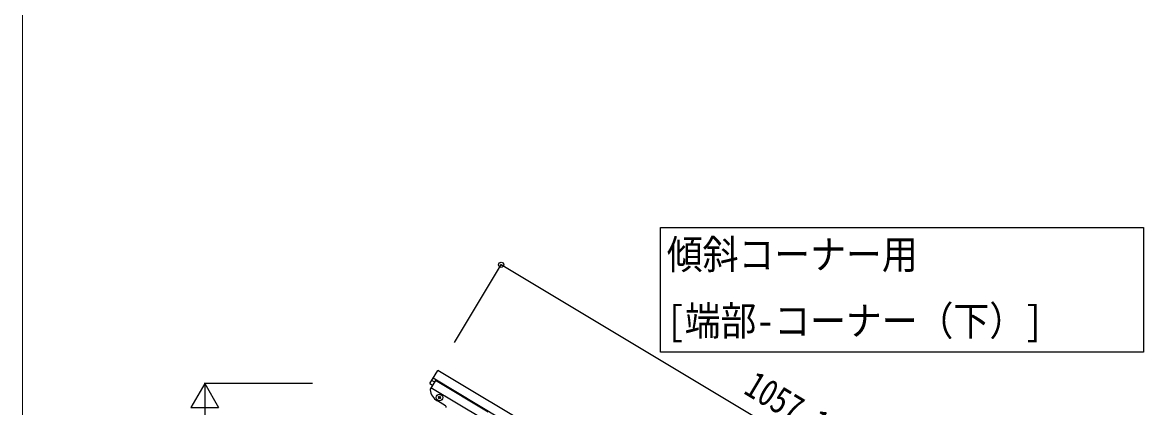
# Model space of a CAD drawing. Units: millimetres, scale not verified. Extents: x -4143 to 4140, y -2900 to 2898.
# Drawn here: x -3840 to -2019, y -652 to -26 of the extents above; entities that cross this region are included whole.
import ezdxf
from ezdxf.enums import TextEntityAlignment as Align

# ---------------------------------------------------------------- set-up
doc = ezdxf.new("R2010")
doc.units = ezdxf.units.MM
doc.header["$LTSCALE"] = 10
doc.layers.add('0-3_YKK_A1', color=4, linetype='Continuous')
doc.layers.add('0-4_YKK_D', color=6, linetype='Continuous')
doc.layers.add('0-5_YKK_ZWAK', color=92, linetype='Continuous', lineweight=18)
doc.styles.add('ＭＳ ゴシック', font='')
doc.styles.get('ＭＳ ゴシック').set_extended_font_data('MS Gothic')

msp = doc.modelspace()

# ---------------------------------------------------------------- linework, layer by layer
at = {"layer": '0-3_YKK_A1'}
for p, q in [((-3178.3, -612.75), (-3165.44, -591.31)), ((-2258.97, -1135.12), (-3165.44, -591.31)), ((-3178.3, -612.75), (-3173.99, -615.34)), ((-3169.36, -607.62), (-3177.75, -621.62)), ((-3175.21, -607.61), (-3170.9, -610.19)), ((-2266.68, -1147.98), (-3173.16, -604.18)), ((-3083.61, -659.07), (-3169.36, -607.62)), ((-3090.81, -671.07), (-3176.56, -619.63)), ((-3163.74, -634.34), (-3164.57, -633.84)), ((-3161.77, -636.64), (-3160.94, -637.14)), ((-3152.81, -649.04), (-3166.1, -641.06))]:
    msp.add_line(p, q, dxfattribs=at)
msp.add_lwpolyline([(-2019.27, -359.13), (-2019.27, -561.68), (-2803.82, -561.68), (-2803.82, -359.13)], close=True, dxfattribs=at)
for points in [[(-3164.57, -633.84), (-3165.06, -634.67), (-3164.24, -635.16)], [(-3163.91, -636.48), (-3164.4, -637.3), (-3163.58, -637.8), (-3163.08, -636.97)], [(-3161.6, -634.5), (-3161.11, -633.68), (-3161.93, -633.19), (-3162.43, -634.01)], [(-3160.94, -637.14), (-3160.45, -636.31), (-3161.27, -635.82)]]:
    msp.add_lwpolyline(points, dxfattribs=at)
msp.add_circle((-3162.75, -635.49), 5.3, dxfattribs=at)
for centre, radius, start, end in [((-3176.04, -622.64), 2, 149.04, 187.53995), ((-3153.24, -619.63), 25, 187.53995, 239.04), ((-3164.73, -635.98), 0.96, 329.04, 59.04), ((-3163.25, -633.51), 0.96, 239.04, 329.04), ((-3162.26, -637.47), 0.96, 59.04, 149.04), ((-3160.78, -635), 0.96, 149.04, 239.04), ((-3153.84, -650.75), 2, 329.04, 59.04)]:
    msp.add_arc(centre, radius, start, end, dxfattribs=at)
at = {"layer": '0-4_YKK_D'}
for p, q in [((-3138.2, -545.91), (-3062.04, -418.95)), ((-2156.08, -963.61), (-3062.55, -419.81)), ((-3543.97, -612.5), (-3566.47, -651.47)), ((-3368.83, -612.5), (-3544.97, -612.5)), ((-3543.97, -612.5), (-3521.47, -651.47)), ((-3543.97, -612.5), (-3543.97, -690.44)), ((-3566.47, -651.47), (-3521.47, -651.47))]:
    msp.add_line(p, q, dxfattribs=at)
msp.add_circle((-3062.55, -419.81), 4.25, dxfattribs=at)
at = {"layer": '0-5_YKK_ZWAK', "color": 7}
msp.add_line((-3840.08, -2452.5), (-3840.08, 2847.5), dxfattribs=at)

# ---------------------------------------------------------------- texts
at = {"layer": '0-3_YKK_A1', "style": 'ＭＳ ゴシック', "width": 0.9}
for s, p in [('傾斜コーナー用', (-2793.6, -440.95)), ('[端部-コーナー（下）]', (-2793.6, -548.74))]:
    msp.add_text(s, height=47.42, dxfattribs=at).set_placement(p, align=Align.BOTTOM_LEFT)
at = {"layer": '0-4_YKK_D', "style": 'ＭＳ ゴシック', "width": 0.8}
msp.add_text('1057.1', height=43.99, rotation=329.04, dxfattribs=at).set_placement((-2677.56, -639.11), align=Align.BOTTOM_LEFT)

doc.saveas('drawing.dxf')
